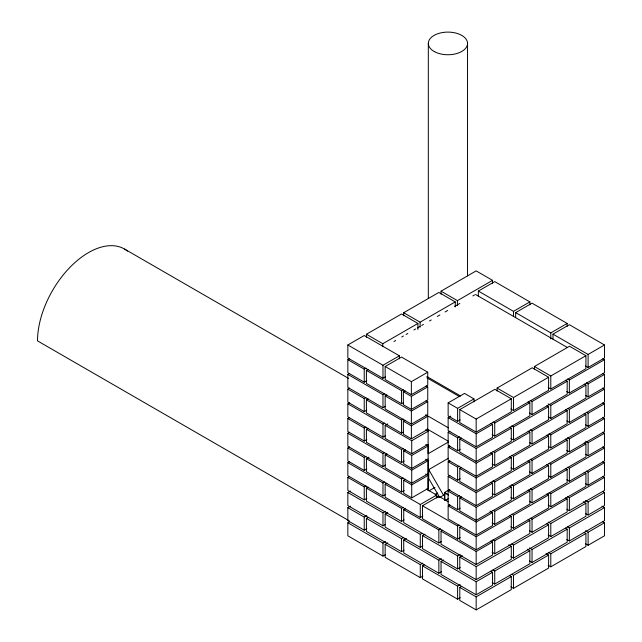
<?xml version="1.0" encoding="UTF-8"?>
<svg xmlns="http://www.w3.org/2000/svg" width="642" height="642" viewBox="0 0 642 642"><rect width="100%" height="100%" fill="white"/><g stroke="black" fill="none" stroke-linecap="round" stroke-linejoin="round"><path stroke-width="0.96" d="M350.42 506.169L347.844 507.653L347.844 520.686L364.231 530.14L366.799 528.655M349.561 476.396L347.844 477.391L347.844 490.416L364.231 499.877L366.799 498.393M349.561 446.976L347.844 447.964L347.844 460.996L364.231 470.45L366.799 468.965M349.561 417.549L347.844 418.536L347.844 431.568L364.231 441.03L366.799 439.545M349.561 388.129L347.844 389.116L347.844 402.149L364.231 411.602L366.799 410.118M349.561 358.701L347.844 359.689L347.844 372.721L364.231 382.183L366.799 380.698M364.231 530.14L364.231 517.107L347.844 507.653M364.231 499.877L364.231 486.845L365.94 485.858M364.231 470.45L364.231 457.425L365.94 456.43M364.231 441.03L364.231 427.997L365.94 427.01M364.231 411.602L364.231 398.57L365.94 397.583M364.231 382.183L364.231 369.15L365.94 368.163M368.139 517.372L366.413 518.375L366.413 531.399L401.539 551.687L404.131 550.186M368.139 487.109L366.413 488.105L366.413 501.137L401.539 521.416L404.131 519.924M368.998 457.192L366.413 458.685L366.413 471.709L401.539 491.997L404.131 490.504M368.139 428.262L366.413 429.257L366.413 442.29L401.539 462.569L404.131 461.076M368.139 398.834L366.413 399.838L366.413 412.862L401.539 433.149L403.264 432.154M368.139 369.415L366.413 370.41L366.413 383.443L401.539 403.722L403.264 402.727M386.885 483.225L385.16 484.22L385.16 497.245L420.285 517.532L422.877 516.04M401.539 551.687L401.539 538.654L403.264 537.659M401.539 521.416L401.539 508.384L403.264 507.389M401.539 491.997L401.539 478.964L403.264 477.969M401.539 462.569L401.539 449.536L403.264 448.541M401.539 433.149L401.539 420.117L403.264 419.122M401.539 403.722L401.539 390.689L403.264 389.694M405.086 420.173L403.361 421.168L403.361 434.201L411.37 438.823L427.749 429.362L427.749 416.329L425.349 414.949M405.086 390.745L403.361 391.74L403.361 404.773L411.37 409.395L427.749 399.942L427.749 386.909L426.152 385.986M406.314 538.421L403.722 539.914L403.722 552.947L438.855 573.226L441.439 571.733M405.447 508.657L403.722 509.652L403.722 522.676L438.855 542.963L441.439 541.471M405.447 479.229L403.722 480.224L403.722 493.257L411.731 497.879L428.118 488.418L428.118 445.965L425.71 444.577M405.447 449.801L403.722 450.796L403.722 463.829L411.731 468.451L428.118 458.998M411.37 438.823L411.37 425.79L427.749 416.329M411.37 409.395L411.37 396.363L427.749 386.909M411.731 497.879L411.731 484.846L428.118 475.393L425.71 474.005M411.731 468.451L411.731 455.427L428.118 445.965M420.285 517.532L420.285 504.5L436.672 495.038L436.672 498.048M448.276 501.747L438.855 496.306L422.476 505.76L422.476 518.792L457.602 539.071L460.186 537.579M438.855 573.226L438.855 560.193L441.439 558.701M438.855 542.963L438.855 529.931L440.581 528.936M443.622 559.96L441.038 561.453L441.038 574.486L476.163 594.765L492.55 585.311L492.55 572.279L490.833 571.292M442.763 530.196L441.038 531.191L441.038 544.223L476.163 564.503L492.55 555.049L492.55 542.017L490.833 541.021M449.857 504.869L448.14 505.864L448.14 518.897L476.163 535.075L492.55 525.621L492.55 512.589L489.998 511.12M449.857 475.449L448.14 476.444L448.14 489.469L476.163 505.655L492.55 496.194L492.55 483.169L490.849 482.182M449.857 446.021L448.14 447.017L448.14 460.049L476.163 476.228L492.55 466.774L492.55 453.742L490.849 452.762M450.724 416.096L448.14 417.589L448.14 430.622L476.163 446.808L492.55 437.346L492.55 424.322L490.849 423.335M457.602 539.071L457.602 526.039L459.327 525.044M476.163 594.765L476.163 581.74L492.55 572.279M476.163 564.503L476.163 551.47L492.55 542.017M476.163 535.075L476.163 522.05L492.55 512.589M476.163 505.655L476.163 492.623L492.55 483.169M476.163 476.228L476.163 463.203L492.55 453.742M476.163 446.808L476.163 433.775L492.55 424.322M527.275 549.247L529.859 550.74L529.859 563.764L494.733 584.051L494.733 571.019L493.008 570.024M528.133 519.474L529.859 520.469L529.859 533.502L494.733 553.781L494.733 540.757L493.008 539.761M528.133 490.055L529.859 491.05L529.859 504.082L494.733 524.362L494.733 511.329L493.008 510.334M528.133 460.627L529.859 461.622L529.859 474.655L494.733 494.934L494.733 481.909L493.008 480.906M528.133 431.207L529.859 432.202L529.859 445.227L494.733 465.514L494.733 452.482L493.008 451.487M528.133 401.78L529.859 402.775L529.859 415.807L494.733 436.087L494.733 423.054L493.008 422.059M565.45 528.197L567.175 529.193L567.175 542.225L532.041 562.504L532.041 549.48L529.457 547.979M565.45 497.935L567.175 498.93L567.175 511.963L532.041 532.242L532.041 519.209L530.324 518.214M565.45 468.508L567.175 469.503L567.175 482.535L532.041 502.814L532.041 489.79L530.324 488.795M565.45 439.088L567.175 440.083L567.175 453.116L532.041 473.395L532.041 460.362L530.324 459.367M565.45 409.66L567.175 410.655L567.175 423.688L532.041 443.967L532.041 430.942L530.324 429.939M565.45 380.241L567.175 381.236L567.175 394.26L532.041 414.547L532.041 401.515L530.324 400.52M601.899 506.161L604.483 507.653L604.483 520.686L569.358 540.965L569.358 527.933L567.632 526.938M602.766 476.388L604.483 477.391L604.483 490.416L569.358 510.703L569.358 497.67L567.632 496.675M602.766 446.968L604.483 447.964L604.483 460.996L569.358 481.275L569.358 468.243L567.632 467.248M602.766 417.541L604.483 418.536L604.483 431.568L569.358 451.848L569.358 438.823L567.632 437.828M602.766 388.121L604.483 389.116L604.483 402.149L569.358 422.428L569.358 409.395L567.632 408.4M602.766 358.693L604.483 359.689L604.483 372.721L569.358 393L569.358 379.976L567.632 378.981M385.561 376.798L382.977 378.29L347.844 358.011L347.844 344.979L364.231 335.525L399.356 355.804L399.356 358.814M366.413 337.267L366.413 334.257L401.539 313.978L417.926 323.44L417.926 329.45M403.722 315.728L403.722 312.718L438.855 292.439L455.234 301.892L455.234 306.908M441.038 294.18L441.038 291.179L476.163 270.892L492.55 280.353L492.55 283.363M366.413 334.257L382.793 343.719L417.926 323.44M403.722 312.718L420.109 322.18L455.234 301.892M441.038 291.179L457.417 300.633L492.55 280.353M478.354 296.082L478.354 291.067L494.733 281.613L529.859 301.892L529.859 304.902M393.939 341.488L395.673 340.485M401.74 336.986L403.473 335.983M406.073 334.482L407.806 333.479M413.881 329.972L415.615 328.977M417.348 327.974L419.948 326.473M421.682 325.47L423.415 324.467M429.49 320.96L431.223 319.965M437.29 316.458L439.89 314.957M445.091 311.956L447.699 310.447M454.632 306.443L459.832 303.441M472.841 295.93L474.574 294.935M385.561 406.226L382.977 407.718L347.844 387.431L347.844 374.406L349.569 373.411M347.844 344.979L382.977 365.258L399.356 355.804M385.16 366.518L401.539 357.064L427.749 372.2L427.749 385.224L411.37 394.686L385.16 379.55L385.16 366.518L411.37 381.653L427.749 372.2M385.561 435.645L382.977 437.138L347.844 416.859L347.844 403.826L349.569 402.831M478.354 291.067L513.48 311.354L529.859 301.892M515.662 317.621L515.662 312.614L532.041 303.152L567.175 323.44L567.175 326.441M347.844 374.406L382.977 394.686L384.702 393.69M426.063 400.64L427.749 401.619L427.749 414.652L411.37 424.105L385.16 408.978L385.16 395.945L386.885 394.95M385.561 465.073L382.977 466.565L347.844 446.278L347.844 433.254L349.569 432.259M347.844 403.826L382.977 424.105L384.702 423.11M428.118 444.288L411.731 453.742L385.16 438.398L385.16 425.373L387.744 423.872M385.16 395.945L411.37 411.081L427.749 401.619M515.662 312.614L550.796 332.893L567.175 323.44M552.979 339.169L552.979 334.153L569.358 324.7L604.483 344.979L604.483 358.011L588.104 367.465L585.536 365.98M460.186 419.884L457.602 421.377L448.14 415.912L448.14 402.879L464.519 393.426L473.981 398.891L473.981 401.892M385.561 494.492L382.977 495.985L347.844 475.706L347.844 462.673L349.569 461.678M448.14 402.879L457.602 408.344L473.981 398.891M347.844 433.254L382.977 453.533L384.702 452.538M459.784 409.604L494.918 389.325L511.297 398.786L511.297 411.811L476.163 432.098L459.784 422.637L459.784 409.604L476.163 419.066L511.297 398.786M497.101 391.074L497.101 388.065L532.226 367.786L548.605 377.239L548.605 390.272L513.48 410.551L510.896 409.058M534.409 369.527L534.409 366.518L569.542 346.239L585.921 355.7L585.921 368.725L550.796 389.012L548.204 387.519M425.542 459.191L428.118 460.675L428.118 473.708L411.731 483.169L385.16 467.825L385.16 454.793L386.885 453.798M385.16 425.373L411.731 440.709L428.118 431.255L425.542 429.771M460.186 449.304L457.602 450.796L448.14 445.339L448.14 432.307L449.857 431.312M385.561 524.337L382.977 525.83L347.844 505.551L347.844 492.518L350.436 491.026M497.101 388.065L513.48 397.518L548.605 377.239M534.409 366.518L550.796 375.979L585.921 355.7M552.979 334.153L588.104 354.44L604.483 344.979M448.622 441.905L428.118 453.742L428.118 429.57M448.14 432.307L457.602 437.772L459.327 436.777M347.844 462.673L382.977 482.961L384.702 481.957M509.571 427.211L511.297 428.206L511.297 441.239L476.163 461.518L459.784 452.064L459.784 439.032L461.502 438.045M385.16 454.793L411.731 470.137L428.118 460.675M494.733 423.054L529.859 402.775M532.041 401.515L567.175 381.236M569.358 379.976L604.483 359.689M444.802 494.517L439.674 497.478L428.736 478.531L428.736 469.615L448.381 458.268M460.186 478.731L457.602 480.224L448.14 474.759L448.14 461.726L449.857 460.731M459.784 439.032L476.163 448.485L511.297 428.206M511.754 425.951L513.48 426.946L548.605 406.667L548.605 419.691L513.48 439.979L510.896 438.486M548.204 403.906L550.796 405.407L585.921 385.12L585.921 398.152L550.796 418.432L548.204 416.939M586.395 382.873L588.104 383.86L604.483 374.406L604.483 387.431L588.104 396.892L585.536 395.408M385.561 554.6L382.977 556.1L347.844 535.813L347.844 522.789L349.569 521.786M364.231 517.107L366.799 515.622M448.14 461.726L457.602 467.191L459.327 466.196M347.844 492.518L382.977 512.798L385.561 511.305M509.571 456.639L511.297 457.634L511.297 470.658L476.163 490.945L459.784 481.484L459.784 468.451L461.502 467.464M422.877 545.885L420.285 547.377L385.16 527.09L385.16 514.065L387.744 512.573M494.733 452.482L529.859 432.202M532.041 430.942L567.175 410.655M569.358 409.395L604.483 389.116M428.968 490.873L434.947 487.414M435.14 494.452L437.651 493M444.513 499.901L444.513 492.422L449.729 489.413M460.186 508.151L457.602 509.652L448.14 504.187L448.14 491.154L449.857 490.159M459.784 468.451L476.163 477.913L511.297 457.634M511.754 455.371L513.48 456.366L548.605 436.087L548.605 449.119L513.48 469.398L510.896 467.906M549.071 433.832L550.796 434.827L585.921 414.547L585.921 427.58L550.796 447.859L548.204 446.367M586.395 412.292L588.104 413.288L604.483 403.826L604.483 416.859L588.104 426.312L585.536 424.835M448.349 498.617L444.882 500.624L444.882 493.056L448.228 494.99M448.14 491.154L457.602 496.619L459.327 495.624M509.571 486.058L511.297 487.053L511.297 500.086L476.163 520.365L459.784 510.912L459.784 497.879L461.502 496.892M347.844 522.789L382.977 543.068L385.561 541.575M422.877 576.147L420.285 577.639L385.16 557.36L385.16 544.328L387.744 542.835M494.733 481.909L529.859 461.622M532.041 460.362L567.175 440.083M569.358 438.823L604.483 418.536M385.16 514.065L420.285 534.345L422.011 533.35M460.186 567.424L457.602 568.916L422.476 548.637L422.476 535.605L425.06 534.112M459.784 497.879L476.163 507.332L511.297 487.053M511.754 484.798L513.48 485.793L548.605 465.514L548.605 478.547L513.48 498.826L510.896 497.333M549.071 463.259L550.796 464.254L585.921 443.967L585.921 457L550.796 477.279L548.204 475.786M585.536 441.223L588.104 442.707L604.483 433.254L604.483 446.278L588.104 455.74L585.536 454.255M509.571 515.486L511.297 516.481L511.297 529.506L476.163 549.793L459.784 540.331L459.784 527.299L461.502 526.312M494.733 511.329L529.859 491.05M532.041 489.79L567.175 469.503M569.358 468.243L604.483 447.964M385.16 544.328L420.285 564.607L422.877 563.114M460.186 597.686L457.602 599.179L422.476 578.899L422.476 565.867L424.193 564.872M459.784 527.299L476.163 536.76L511.297 516.481M511.754 514.226L513.48 515.221L548.605 494.934L548.605 507.966L513.48 528.246L510.896 526.753M549.071 492.679L550.796 493.674L585.921 473.395L585.921 486.427L550.796 506.707L548.204 505.214M586.395 471.148L588.104 472.135L604.483 462.673L604.483 475.706L588.104 485.167L585.536 483.683M422.476 535.605L457.602 555.884L460.186 554.391M508.705 544.833L511.297 546.326L511.297 559.351L476.163 579.638L459.784 570.176L459.784 557.144L462.352 555.659M494.733 540.757L529.859 520.469M532.041 519.209L567.175 498.93M569.358 497.67L604.483 477.391M459.784 557.144L476.163 566.605L511.297 546.326M511.754 544.063L513.48 545.066L548.605 524.779L548.605 537.811L513.48 558.091L510.896 556.598M548.204 522.026L550.796 523.519L585.921 503.24L585.921 516.272L550.796 536.552L548.204 535.059M585.536 500.495L588.104 501.98L604.483 492.518L604.483 505.551L588.104 515.004L585.536 513.528M422.476 565.867L457.602 586.154L460.186 584.661M509.571 575.593L511.297 576.588L511.297 589.621L476.163 609.9L459.784 600.439L459.784 587.414L461.502 586.419M494.733 571.019L529.859 550.74M532.041 549.48L567.175 529.193M569.358 527.933L604.483 507.653M459.784 587.414L476.163 596.867L511.297 576.588M511.754 574.333L513.48 575.328L548.605 555.049L548.605 568.074L513.48 588.361L510.896 586.868M548.204 552.289L550.796 553.781L585.921 533.502L585.921 546.535L550.796 566.814L548.204 565.321M585.536 530.757L588.104 532.242L604.483 522.789L604.483 535.813L588.104 545.275L585.536 543.79M475.441 294.429L567.351 347.491M602.774 373.411L604.483 374.406M584.196 384.125L585.921 385.12M602.774 402.839L604.483 403.826M566.774 391.508L569.358 393M584.196 413.552L585.921 414.547M602.774 432.259L604.483 433.254M546.88 405.672L548.605 406.667M566.774 420.935L569.358 422.428M584.196 442.972L585.921 443.967M529.457 413.055L532.041 414.547M602.774 461.686L604.483 462.673M546.88 435.091L548.605 436.087M566.774 450.355L569.358 451.848M426.882 376.533L460.699 396.05M426.882 377.793L459.15 396.419M584.196 472.4L585.921 473.395M529.457 442.474L532.041 443.967M602.774 491.531L604.483 492.518M546.88 464.519L548.605 465.514M492.149 434.594L494.733 436.087M566.774 479.783L569.358 481.275M347.844 359.689L364.231 369.15M366.413 370.41L401.539 390.689M403.361 391.74L411.37 396.363M448.14 417.589L476.163 433.775M583.337 501.747L585.921 503.24M529.457 471.902L532.041 473.395M426.24 415.037L448.453 427.861M602.774 521.794L604.483 522.789M124.516 249.04L348.614 378.427M546.88 493.939L548.605 494.934M492.149 464.022L494.733 465.514M566.774 509.202L569.358 510.703M427.099 428.984L448.453 441.311M347.844 389.116L364.231 398.57M366.413 399.838L401.539 420.117M403.361 421.168L411.37 425.79M448.14 447.017L476.163 463.203M584.196 532.507L585.921 533.502M529.457 501.322L532.041 502.814M546.88 523.784L548.605 524.779M492.149 493.441L494.733 494.934M566.774 539.473L569.358 540.965M347.844 418.536L364.231 427.997M366.413 429.257L401.539 449.536M403.722 450.796L411.731 455.427M448.14 476.444L476.163 492.623M529.457 530.749L532.041 532.242M444.513 492.422L448.654 494.813M546.021 553.548L548.605 555.049M492.149 522.869L494.733 524.362M426.384 489.108L436.672 495.038M436.014 495.921L438.574 497.406M347.844 447.964L364.231 457.425M366.413 458.685L401.539 478.964M403.722 480.224L411.731 484.846M448.14 505.864L476.163 522.05M529.457 561.012L532.041 562.504M385.16 484.22L420.285 504.5M422.476 505.76L457.602 526.039M492.149 552.289L494.733 553.781M347.844 477.391L364.231 486.845M366.413 488.105L401.539 508.384M403.722 509.652L438.855 529.931M441.038 531.191L476.163 551.47M492.149 582.559L494.733 584.051M366.413 518.375L401.539 538.654M403.722 539.914L438.855 560.193M441.038 561.453L476.163 581.74M349.336 520.911L37.517 340.886A72.073 41.61 -60 0 1 71.045 266.229A72.073 41.61 -60 0 1 127.509 251.086M428.736 469.615L443.534 495.247M588.104 354.44L588.104 367.465M588.104 383.86L588.104 396.892M588.104 413.288L588.104 426.312M588.104 442.707L588.104 455.74M588.104 472.135L588.104 485.167M588.104 501.98L588.104 515.004M588.104 532.242L588.104 545.275M550.796 332.893L550.796 338.912M550.796 375.979L550.796 389.012M550.796 405.407L550.796 418.432M550.796 434.827L550.796 447.859M550.796 464.254L550.796 477.279M550.796 493.674L550.796 506.707M550.796 523.519L550.796 536.552M550.796 553.781L550.796 566.814M513.48 311.354L513.48 316.362M513.48 397.518L513.48 410.551M513.48 426.946L513.48 439.979M513.48 456.366L513.48 469.398M513.48 485.793L513.48 498.826M513.48 515.221L513.48 528.246M513.48 545.066L513.48 558.091M513.48 575.328L513.48 588.361M476.163 419.066L476.163 432.098M476.163 448.485L476.163 461.518M476.163 477.913L476.163 490.945M476.163 507.332L476.163 520.365M476.163 536.76L476.163 549.793M476.163 566.605L476.163 579.638M476.163 596.867L476.163 609.9M467.536 43.191L467.536 275.891M457.602 408.344L457.602 421.377M457.602 437.772L457.602 450.796M457.602 467.191L457.602 480.224M457.602 496.619L457.602 509.652M457.602 555.884L457.602 568.916M457.602 586.154L457.602 599.179M457.417 300.633L457.417 305.648M449.047 445.524L449.047 447.458M428.318 43.656L428.318 298.426M428.118 477.913L428.118 490.4M420.285 534.345L420.285 547.377M420.285 564.607L420.285 577.639M420.109 322.18L420.109 327.187M411.731 440.709L411.731 453.742M411.731 470.137L411.731 483.169M411.37 381.653L411.37 394.686M411.37 411.081L411.37 424.105M382.977 365.258L382.977 378.29M382.977 394.686L382.977 407.718M382.977 424.105L382.977 437.138M382.977 453.533L382.977 466.565M382.977 482.961L382.977 495.985M382.977 512.798L382.977 525.83M382.977 543.068L382.977 556.1M382.793 343.719L382.793 346.728M434.345 51.593A19.613 11.323 0 0 0 466.975 46.128A19.613 11.323 0 0 0 442.458 32.549A19.613 11.323 0 0 0 434.345 51.593"/></g></svg>
